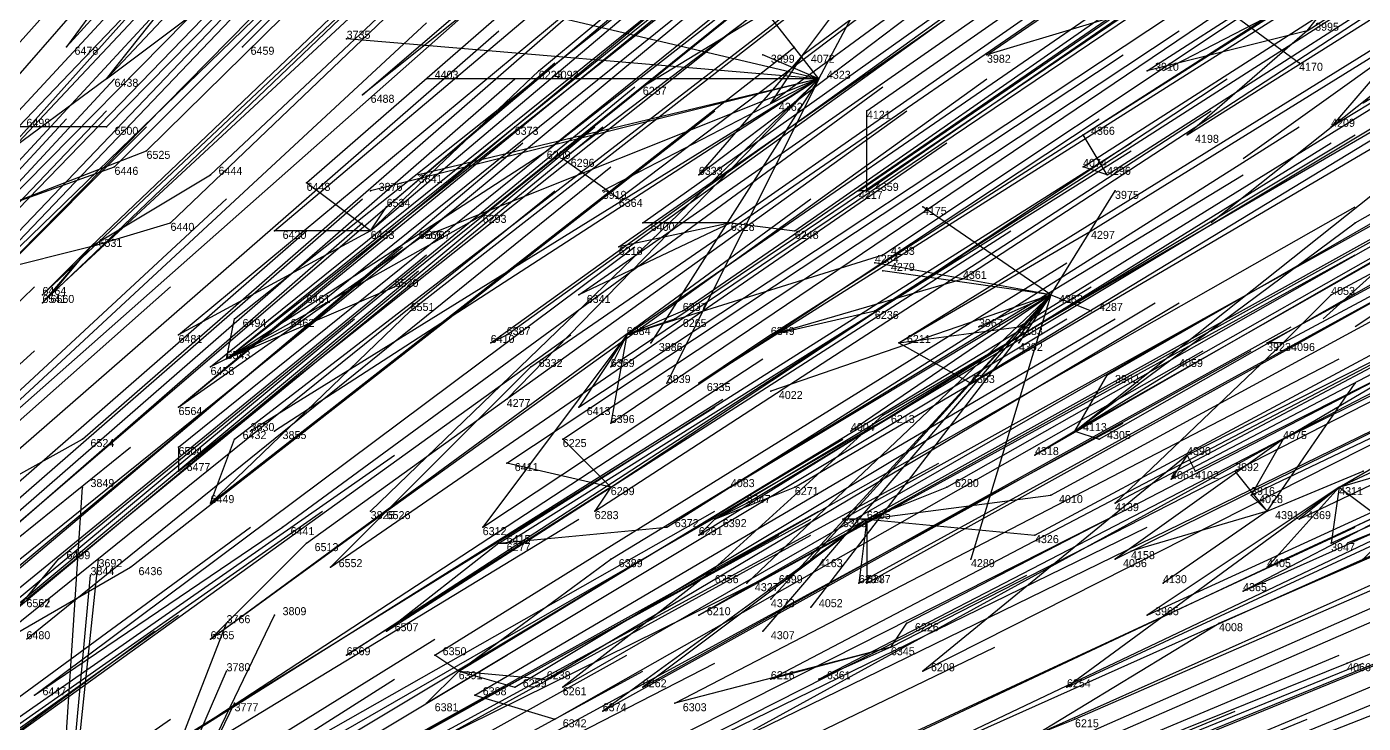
# Model space of a CAD drawing. Extents: x -0.5 to 0.59, y -0.5 to 0.59.
# Drawn here: x 0.208 to 0.375, y 0.1485 to 0.2355 of the extents above; entities that cross this region are included whole.
import ezdxf

# ---------------------------------------------------------------- set-up
doc = ezdxf.new("R2010")
doc.units = 0
for name, color, linetype in [('Facilities', 3, 'CONTINUOUS'), ('Facilities_lines', 3, 'CONTINUOUS'), ('Normals', 1, 'CONTINUOUS'), ('Source_points', 5, 'CONTINUOUS'), ('Text', 3, 'CONTINUOUS')]:
    doc.layers.add(name, color=color, linetype=linetype)

msp = doc.modelspace()

# ---------------------------------------------------------------- linework, layer by layer
at = {"layer": 'Facilities', "color": 3}
for p in [(0.368, 0.235, -1.092), (0.235, 0.233, -0.828), (0.305, 0.232, -0.958), (0.218, 0.229, -0.79), (0.307, 0.229, -1.25), (0.218, 0.223, -0.78), (0.343, 0.217, -1.014), (0.282, 0.214, -0.885), (0.313, 0.215, -0.95), (0.296, 0.211, -0.908), (0.251, 0.21, -0.817), (0.216, 0.208, -0.751), (0.336, 0.202, -1.25), (0.266, 0.196, -0.826), (0.283, 0.197, -0.862), (0.301, 0.197, -0.899), (0.317, 0.196, -0.932), (0.365, 0.196, -1.037), (0.233, 0.194, -0.758), (0.227, 0.188, -0.735), (0.339, 0.185, -0.966), (0.365, 0.184, -1.022), (0.227, 0.183, -0.728), (0.353, 0.182, -0.993), (0.281, 0.178, -0.831), (0.372, 0.178, -1.031), (0.231, 0.176, -0.726), (0.294, 0.174, -0.854), (0.313, 0.174, -0.895), (0.363, 0.175, -1.25), (0.267, 0.171, -0.793), (0.246, 0.168, -0.745), (0.293, 0.167, -0.844), (0.231, 0.159, -0.701), (0.316, 0.158, -0.882), (0.262, 0.155, -0.761), (0.209, 0.152, -0.646), (0.264, 0.152, -0.762)]:
    msp.add_point(p, dxfattribs=at)
at = {"layer": 'Facilities_lines', "color": 3}
for p, q in [((0.218, 0.229, -0.79), (0.26, 0.282, -0.959)), ((0.28, 0.251, -0.941), (0.25, 0.227, -0.844)), ((0.307, 0.229, -1.25), (0.289, 0.252, -1.25)), ((0.395, 0.251, -1.171), (0.371, 0.223, -1.082)), ((0.4, 0.249, -1.178), (0.375, 0.226, -1.094)), ((0.224, 0.248, -0.835), (0.213, 0.233, -0.789)), ((0.307, 0.229, -1.25), (0.315, 0.244, -1.25)), ((0.307, 0.229, -1.25), (0.256, 0.241, -1.25)), ((0.358, 0.241, -1.08), (0.328, 0.232, -1.003)), ((0.352, 0.242, -1.25), (0.367, 0.231, -1.25)), ((0.303, 0.239, -0.964), (0.285, 0.228, -0.912)), ((0.305, 0.232, -0.958), (0.311, 0.24, -0.982)), ((0.368, 0.235, -1.092), (0.372, 0.24, -1.106)), ((0.218, 0.229, -0.79), (0.23, 0.238, -0.827)), ((0.307, 0.229, -1.25), (0.248, 0.234, -1.25)), ((0.368, 0.235, -1.092), (0.348, 0.23, -1.043)), ((0.368, 0.235, -1.092), (0.353, 0.222, -1.042)), ((0.305, 0.232, -0.958), (0.292, 0.217, -0.909)), ((0.307, 0.229, -1.25), (0.3, 0.232, -1.25)), ((0.305, 0.232, -0.958), (0.301, 0.226, -0.941)), ((0.218, 0.229, -0.79), (0.195, 0.212, -0.72)), ((0.307, 0.229, -1.25), (0.236, 0.185, -1.25)), ((0.307, 0.229, -1.25), (0.239, 0.185, -1.25)), ((0.251, 0.21, -0.817), (0.272, 0.23, -0.889)), ((0.307, 0.229, -1.25), (0.251, 0.175, -1.25)), ((0.307, 0.229, -1.25), (0.251, 0.215, -1.25)), ((0.307, 0.229, -1.25), (0.257, 0.209, -1.25)), ((0.307, 0.229, -1.25), (0.257, 0.217, -1.25)), ((0.307, 0.229, -1.25), (0.258, 0.229, -1.25)), ((0.307, 0.229, -1.25), (0.268, 0.189, -1.25)), ((0.307, 0.229, -1.25), (0.273, 0.229, -1.25)), ((0.307, 0.229, -1.25), (0.28, 0.215, -1.25)), ((0.307, 0.229, -1.25), (0.286, 0.196, -1.25)), ((0.307, 0.229, -1.25), (0.288, 0.191, -1.25)), ((0.313, 0.215, -0.95), (0.313, 0.225, -0.962)), ((0.218, 0.223, -0.78), (0.207, 0.223, -0.761)), ((0.227, 0.188, -0.735), (0.269, 0.223, -0.873)), ((0.343, 0.217, -1.014), (0.34, 0.222, -1.016)), ((0.205, 0.213, -0.739), (0.223, 0.22, -0.782)), ((0.233, 0.194, -0.758), (0.273, 0.22, -0.876)), ((0.282, 0.214, -0.885), (0.275, 0.219, -0.879)), ((0.205, 0.213, -0.739), (0.219, 0.218, -0.771)), ((0.343, 0.217, -1.014), (0.34, 0.218, -1.01)), ((0.216, 0.208, -0.751), (0.231, 0.217, -0.794)), ((0.251, 0.21, -0.817), (0.243, 0.216, -0.812)), ((0.339, 0.185, -0.966), (0.378, 0.216, -1.088)), ((0.313, 0.215, -0.95), (0.312, 0.215, -0.946)), ((0.336, 0.202, -1.25), (0.344, 0.215, -1.25)), ((0.251, 0.21, -0.817), (0.253, 0.213, -0.827)), ((0.336, 0.202, -1.25), (0.32, 0.213, -1.25)), ((0.216, 0.208, -0.751), (0.226, 0.211, -0.772)), ((0.233, 0.194, -0.758), (0.265, 0.212, -0.848)), ((0.296, 0.211, -0.908), (0.277, 0.202, -0.857)), ((0.296, 0.211, -0.908), (0.282, 0.208, -0.875)), ((0.296, 0.211, -0.908), (0.285, 0.211, -0.887)), ((0.296, 0.211, -0.908), (0.304, 0.21, -0.924)), ((0.339, 0.185, -0.966), (0.374, 0.211, -1.074)), ((0.251, 0.21, -0.817), (0.227, 0.197, -0.75)), ((0.227, 0.188, -0.735), (0.257, 0.209, -0.828)), ((0.251, 0.21, -0.817), (0.239, 0.21, -0.796)), ((0.317, 0.196, -0.932), (0.341, 0.21, -1.001)), ((0.216, 0.208, -0.751), (0.204, 0.205, -0.724)), ((0.216, 0.208, -0.751), (0.21, 0.202, -0.729)), ((0.216, 0.208, -0.751), (0.21, 0.201, -0.726)), ((0.216, 0.208, -0.751), (0.211, 0.202, -0.73)), ((0.283, 0.197, -0.862), (0.315, 0.207, -0.943)), ((0.336, 0.202, -1.25), (0.314, 0.206, -1.25)), ((0.301, 0.197, -0.899), (0.325, 0.204, -0.959)), ((0.336, 0.202, -1.25), (0.315, 0.205, -1.25)), ((0.233, 0.194, -0.758), (0.254, 0.203, -0.812)), ((0.233, 0.194, -0.758), (0.242, 0.201, -0.787)), ((0.336, 0.202, -1.25), (0.296, 0.178, -1.25)), ((0.336, 0.202, -1.25), (0.298, 0.166, -1.25)), ((0.336, 0.202, -1.25), (0.3, 0.16, -1.25)), ((0.336, 0.202, -1.25), (0.301, 0.19, -1.25)), ((0.336, 0.202, -1.25), (0.301, 0.164, -1.25)), ((0.336, 0.202, -1.25), (0.306, 0.163, -1.25)), ((0.336, 0.202, -1.25), (0.306, 0.169, -1.25)), ((0.336, 0.202, -1.25), (0.311, 0.185, -1.25)), ((0.336, 0.202, -1.25), (0.326, 0.169, -1.25)), ((0.336, 0.202, -1.25), (0.327, 0.198, -1.25)), ((0.336, 0.202, -1.25), (0.332, 0.196, -1.25)), ((0.336, 0.202, -1.25), (0.341, 0.2, -1.25)), ((0.365, 0.196, -1.037), (0.371, 0.202, -1.056)), ((0.231, 0.176, -0.726), (0.256, 0.2, -0.812)), ((0.233, 0.194, -0.758), (0.234, 0.199, -0.768)), ((0.283, 0.197, -0.862), (0.29, 0.2, -0.88)), ((0.283, 0.197, -0.862), (0.289, 0.199, -0.877)), ((0.301, 0.197, -0.899), (0.314, 0.2, -0.93)), ((0.233, 0.194, -0.758), (0.241, 0.198, -0.78)), ((0.317, 0.196, -0.932), (0.332, 0.198, -0.966)), ((0.283, 0.197, -0.862), (0.265, 0.173, -0.79)), ((0.266, 0.196, -0.826), (0.268, 0.197, -0.831)), ((0.283, 0.197, -0.862), (0.277, 0.188, -0.837)), ((0.283, 0.197, -0.862), (0.281, 0.193, -0.852)), ((0.283, 0.197, -0.862), (0.281, 0.186, -0.842)), ((0.301, 0.197, -0.899), (0.292, 0.191, -0.872)), ((0.317, 0.196, -0.932), (0.326, 0.191, -0.945)), ((0.365, 0.196, -1.037), (0.344, 0.176, -0.965)), ((0.365, 0.196, -1.037), (0.363, 0.196, -1.03)), ((0.233, 0.194, -0.758), (0.231, 0.193, -0.751)), ((0.365, 0.184, -1.022), (0.382, 0.194, -1.071)), ((0.246, 0.168, -0.745), (0.271, 0.193, -0.833)), ((0.339, 0.185, -0.966), (0.352, 0.193, -1.003)), ((0.339, 0.185, -0.966), (0.343, 0.192, -0.983)), ((0.363, 0.175, -1.25), (0.374, 0.191, -1.25)), ((0.372, 0.178, -1.031), (0.391, 0.189, -1.087)), ((0.293, 0.167, -0.844), (0.315, 0.187, -0.917)), ((0.197, 0.174, -0.657), (0.215, 0.184, -0.708)), ((0.231, 0.176, -0.726), (0.234, 0.184, -0.745)), ((0.281, 0.178, -0.831), (0.275, 0.184, -0.826)), ((0.365, 0.184, -1.022), (0.294, 0.145, -0.82)), ((0.339, 0.185, -0.966), (0.334, 0.182, -0.95)), ((0.339, 0.185, -0.966), (0.342, 0.184, -0.972)), ((0.365, 0.184, -1.022), (0.344, 0.169, -0.958)), ((0.365, 0.184, -1.022), (0.361, 0.177, -1.006)), ((0.372, 0.178, -1.031), (0.396, 0.185, -1.091)), ((0.227, 0.183, -0.728), (0.227, 0.18, -0.726)), ((0.281, 0.178, -0.831), (0.268, 0.181, -0.808)), ((0.353, 0.182, -0.993), (0.32, 0.155, -0.889)), ((0.353, 0.182, -0.993), (0.351, 0.179, -0.984)), ((0.353, 0.182, -0.993), (0.354, 0.18, -0.993)), ((0.363, 0.175, -1.25), (0.359, 0.18, -1.25)), ((0.363, 0.175, -1.25), (0.375, 0.18, -1.25)), ((0.21, 0.102, -1.25), (0.215, 0.178, -1.25)), ((0.281, 0.178, -0.831), (0.248, 0.157, -0.733)), ((0.281, 0.178, -0.831), (0.279, 0.175, -0.822)), ((0.294, 0.174, -0.854), (0.304, 0.178, -0.88)), ((0.313, 0.174, -0.895), (0.323, 0.178, -0.923)), ((0.372, 0.178, -1.031), (0.338, 0.153, -0.927)), ((0.372, 0.178, -1.031), (0.348, 0.162, -0.961)), ((0.372, 0.178, -1.031), (0.363, 0.168, -0.999)), ((0.372, 0.178, -1.031), (0.367, 0.174, -1.016)), ((0.372, 0.178, -1.031), (0.371, 0.171, -1.021)), ((0.372, 0.178, -1.031), (0.376, 0.175, -1.036)), ((0.294, 0.174, -0.854), (0.298, 0.176, -0.866)), ((0.313, 0.174, -0.895), (0.336, 0.177, -0.949)), ((0.383, 0.177, -1.055), (0.36, 0.165, -0.99)), ((0.363, 0.175, -1.25), (0.361, 0.177, -1.25)), ((0.383, 0.177, -1.055), (0.375, 0.169, -1.028)), ((0.231, 0.159, -0.701), (0.253, 0.175, -0.768)), ((0.313, 0.174, -0.895), (0.28, 0.15, -0.794)), ((0.313, 0.174, -0.895), (0.285, 0.153, -0.808)), ((0.313, 0.174, -0.895), (0.292, 0.162, -0.836)), ((0.294, 0.174, -0.854), (0.292, 0.172, -0.848)), ((0.313, 0.174, -0.895), (0.31, 0.174, -0.888)), ((0.313, 0.174, -0.895), (0.312, 0.166, -0.883)), ((0.313, 0.174, -0.895), (0.334, 0.172, -0.939)), ((0.313, 0.174, -0.895), (0.313, 0.166, -0.885)), ((0.363, 0.175, -1.25), (0.346, 0.17, -1.25)), ((0.363, 0.175, -1.25), (0.35, 0.166, -1.25)), ((0.209, 0.152, -0.646), (0.24, 0.173, -0.74)), ((0.267, 0.171, -0.793), (0.288, 0.173, -0.841)), ((0.231, 0.159, -0.701), (0.243, 0.171, -0.743)), ((0.267, 0.171, -0.793), (0.253, 0.16, -0.749)), ((0.267, 0.171, -0.793), (0.268, 0.171, -0.793)), ((0.202, 0.157, -0.639), (0.212, 0.169, -0.678)), ((0.21, 0.102, -1.25), (0.217, 0.169, -1.25)), ((0.262, 0.155, -0.761), (0.281, 0.169, -0.819)), ((0.202, 0.157, -0.639), (0.221, 0.168, -0.694)), ((0.21, 0.102, -1.25), (0.216, 0.167, -1.25)), ((0.226, 0.13, -0.65), (0.301, 0.167, -0.86)), ((0.293, 0.167, -0.844), (0.275, 0.153, -0.786)), ((0.21, 0.102, -1.25), (0.239, 0.162, -1.25)), ((0.21, 0.102, -1.25), (0.233, 0.161, -1.25)), ((0.316, 0.158, -0.882), (0.318, 0.161, -0.891)), ((0.334, 0.147, -0.913), (0.357, 0.161, -0.978)), ((0.262, 0.155, -0.761), (0.259, 0.157, -0.758)), ((0.316, 0.158, -0.882), (0.289, 0.151, -0.816)), ((0.316, 0.158, -0.882), (0.301, 0.154, -0.845)), ((0.316, 0.158, -0.882), (0.307, 0.154, -0.86)), ((0.286, 0.121, -0.778), (0.373, 0.156, -1.011)), ((0.21, 0.102, -1.25), (0.233, 0.155, -1.25)), ((0.262, 0.155, -0.761), (0.258, 0.151, -0.748)), ((0.262, 0.155, -0.761), (0.273, 0.154, -0.783)), ((0.262, 0.155, -0.761), (0.269, 0.153, -0.774)), ((0.264, 0.152, -0.762), (0.274, 0.149, -0.78)), ((0.21, 0.102, -1.25), (0.234, 0.151, -1.25)), ((0.334, 0.147, -0.913), (0.339, 0.149, -0.924))]:
    msp.add_line(p, q, dxfattribs=at)
at = {"layer": 'Normals', "color": 1}
for p, q in [((0.213, 0.233, -0.789), (0.276, 0.302, -0.752)), ((0.235, 0.233, -0.828), (0.301, 0.299, -0.792)), ((0.218, 0.229, -0.79), (0.282, 0.297, -0.754)), ((0.207, 0.223, -0.761), (0.271, 0.29, -0.724)), ((0.218, 0.223, -0.78), (0.283, 0.289, -0.743)), ((0.272, 0.23, -0.889), (0.343, 0.289, -0.853)), ((0.25, 0.227, -0.844), (0.32, 0.287, -0.807)), ((0.285, 0.228, -0.912), (0.357, 0.286, -0.874)), ((0.305, 0.232, -0.958), (0.379, 0.287, -0.921)), ((0.223, 0.22, -0.782), (0.289, 0.285, -0.746)), ((0.328, 0.232, -1.003), (0.404, 0.284, -0.965)), ((0.368, 0.235, -1.092), (0.446, 0.285, -1.054)), ((0.219, 0.218, -0.771), (0.284, 0.283, -0.734)), ((0.231, 0.217, -0.794), (0.299, 0.281, -0.757)), ((0.269, 0.223, -0.873), (0.34, 0.282, -0.835)), ((0.301, 0.226, -0.941), (0.376, 0.281, -0.904)), ((0.195, 0.212, -0.72), (0.258, 0.28, -0.683)), ((0.205, 0.213, -0.739), (0.27, 0.279, -0.701)), ((0.348, 0.23, -1.043), (0.426, 0.28, -1.005)), ((0.313, 0.225, -0.962), (0.389, 0.278, -0.925)), ((0.243, 0.216, -0.812), (0.313, 0.277, -0.776)), ((0.273, 0.22, -0.876), (0.346, 0.277, -0.839)), ((0.226, 0.211, -0.772), (0.293, 0.275, -0.735)), ((0.275, 0.219, -0.879), (0.349, 0.275, -0.843)), ((0.253, 0.213, -0.827), (0.324, 0.273, -0.79)), ((0.292, 0.217, -0.909), (0.366, 0.273, -0.872)), ((0.375, 0.226, -1.094), (0.455, 0.273, -1.057)), ((0.216, 0.208, -0.751), (0.283, 0.272, -0.714)), ((0.34, 0.222, -1.016), (0.419, 0.272, -0.98)), ((0.353, 0.222, -1.042), (0.431, 0.271, -1.005)), ((0.371, 0.223, -1.082), (0.45, 0.271, -1.044)), ((0.204, 0.205, -0.724), (0.271, 0.27, -0.686)), ((0.239, 0.21, -0.796), (0.31, 0.27, -0.76)), ((0.251, 0.21, -0.817), (0.322, 0.27, -0.78)), ((0.265, 0.212, -0.848), (0.337, 0.27, -0.811)), ((0.282, 0.214, -0.885), (0.356, 0.27, -0.848)), ((0.257, 0.209, -0.828), (0.328, 0.268, -0.79)), ((0.313, 0.215, -0.95), (0.39, 0.268, -0.913)), ((0.34, 0.218, -1.01), (0.418, 0.268, -0.973)), ((0.21, 0.202, -0.729), (0.278, 0.266, -0.691)), ((0.312, 0.215, -0.946), (0.388, 0.267, -0.91)), ((0.343, 0.217, -1.014), (0.421, 0.267, -0.977)), ((0.177, 0.195, -0.659), (0.238, 0.265, -0.62)), ((0.184, 0.196, -0.673), (0.246, 0.265, -0.634)), ((0.199, 0.199, -0.704), (0.264, 0.265, -0.667)), ((0.21, 0.201, -0.726), (0.277, 0.265, -0.689)), ((0.211, 0.202, -0.73), (0.279, 0.265, -0.692)), ((0.285, 0.211, -0.887), (0.361, 0.265, -0.85)), ((0.296, 0.211, -0.908), (0.372, 0.264, -0.871)), ((0.186, 0.196, -0.674), (0.248, 0.263, -0.635)), ((0.304, 0.21, -0.924), (0.38, 0.263, -0.887)), ((0.254, 0.203, -0.812), (0.326, 0.261, -0.775)), ((0.282, 0.208, -0.875), (0.358, 0.261, -0.838)), ((0.168, 0.19, -0.635), (0.23, 0.259, -0.598)), ((0.192, 0.193, -0.68), (0.256, 0.26, -0.642)), ((0.242, 0.201, -0.787), (0.315, 0.259, -0.75)), ((0.315, 0.207, -0.943), (0.393, 0.259, -0.906)), ((0.341, 0.21, -1.001), (0.42, 0.259, -0.964)), ((0.188, 0.19, -0.668), (0.251, 0.256, -0.629)), ((0.227, 0.197, -0.75), (0.298, 0.256, -0.714)), ((0.234, 0.199, -0.768), (0.307, 0.257, -0.731)), ((0.241, 0.198, -0.78), (0.313, 0.256, -0.743)), ((0.256, 0.2, -0.812), (0.329, 0.257, -0.774)), ((0.374, 0.211, -1.074), (0.455, 0.257, -1.037)), ((0.277, 0.202, -0.857), (0.353, 0.255, -0.82)), ((0.325, 0.204, -0.959), (0.403, 0.255, -0.922)), ((0.174, 0.186, -0.637), (0.237, 0.253, -0.598)), ((0.182, 0.187, -0.652), (0.246, 0.253, -0.613)), ((0.29, 0.2, -0.88), (0.367, 0.253, -0.844)), ((0.231, 0.193, -0.751), (0.303, 0.251, -0.714)), ((0.233, 0.194, -0.758), (0.305, 0.252, -0.721)), ((0.268, 0.197, -0.831), (0.343, 0.251, -0.793)), ((0.289, 0.199, -0.877), (0.366, 0.251, -0.841)), ((0.266, 0.196, -0.826), (0.341, 0.25, -0.787)), ((0.283, 0.197, -0.862), (0.36, 0.25, -0.826)), ((0.314, 0.2, -0.93), (0.392, 0.25, -0.893)), ((0.402, 0.249, -1.25), (0.36, 0.219, -1.165)), ((0.205, 0.186, -0.691), (0.274, 0.247, -0.653)), ((0.227, 0.188, -0.735), (0.298, 0.246, -0.698)), ((0.271, 0.193, -0.833), (0.348, 0.246, -0.795)), ((0.301, 0.197, -0.899), (0.379, 0.247, -0.862)), ((0.332, 0.198, -0.966), (0.411, 0.247, -0.929)), ((0.381, 0.246, -1.25), (0.35, 0.23, -1.156)), ((0.371, 0.202, -1.056), (0.453, 0.246, -1.019)), ((0.215, 0.184, -0.708), (0.285, 0.245, -0.67)), ((0.281, 0.193, -0.852), (0.358, 0.245, -0.814)), ((0.317, 0.196, -0.932), (0.396, 0.245, -0.895)), ((0.227, 0.183, -0.728), (0.299, 0.241, -0.69)), ((0.234, 0.184, -0.745), (0.308, 0.241, -0.708)), ((0.292, 0.191, -0.872), (0.371, 0.241, -0.836)), ((0.277, 0.188, -0.837), (0.354, 0.239, -0.8)), ((0.326, 0.191, -0.945), (0.405, 0.239, -0.907)), ((0.352, 0.193, -1.003), (0.433, 0.239, -0.967)), ((0.363, 0.196, -1.03), (0.444, 0.24, -0.993)), ((0.365, 0.196, -1.037), (0.447, 0.24, -1)), ((0.227, 0.18, -0.726), (0.3, 0.238, -0.687)), ((0.281, 0.186, -0.842), (0.358, 0.238, -0.805)), ((0.343, 0.192, -0.983), (0.423, 0.238, -0.945)), ((0.39, 0.238, -1.25), (0.356, 0.211, -1.16)), ((0.19, 0.173, -0.642), (0.258, 0.236, -0.605)), ((0.197, 0.174, -0.657), (0.267, 0.235, -0.62)), ((0.248, 0.234, -1.25), (0.248, 0.234, -1.15)), ((0.275, 0.184, -0.826), (0.352, 0.235, -0.788)), ((0.315, 0.187, -0.917), (0.396, 0.234, -0.879)), ((0.231, 0.176, -0.726), (0.304, 0.233, -0.688)), ((0.204, 0.171, -0.664), (0.274, 0.231, -0.627)), ((0.268, 0.181, -0.808), (0.345, 0.232, -0.77)), ((0.3, 0.232, -1.25), (0.3, 0.232, -1.15)), ((0.339, 0.185, -0.966), (0.42, 0.231, -0.929)), ((0.367, 0.231, -1.25), (0.367, 0.231, -1.15)), ((0.156, 0.161, -0.56), (0.219, 0.229, -0.524)), ((0.199, 0.168, -0.65), (0.269, 0.229, -0.614)), ((0.253, 0.175, -0.768), (0.328, 0.229, -0.731)), ((0.258, 0.229, -1.25), (0.258, 0.229, -1.15)), ((0.273, 0.229, -1.25), (0.273, 0.229, -1.15)), ((0.281, 0.178, -0.831), (0.358, 0.229, -0.793)), ((0.307, 0.229, -1.25), (0.307, 0.229, -1.15)), ((0.342, 0.184, -0.972), (0.423, 0.23, -0.935)), ((0.212, 0.169, -0.678), (0.284, 0.228, -0.641)), ((0.24, 0.173, -0.74), (0.315, 0.228, -0.702)), ((0.334, 0.182, -0.95), (0.414, 0.228, -0.913)), ((0.401, 0.227, -1.25), (0.37, 0.199, -1.159)), ((0.416, 0.226, -1.25), (0.374, 0.198, -1.164)), ((0.15, 0.156, -0.54), (0.213, 0.224, -0.502)), ((0.154, 0.158, -0.551), (0.218, 0.225, -0.514)), ((0.221, 0.168, -0.694), (0.294, 0.225, -0.657)), ((0.243, 0.171, -0.743), (0.318, 0.225, -0.705)), ((0.265, 0.173, -0.79), (0.342, 0.224, -0.753)), ((0.279, 0.175, -0.822), (0.356, 0.225, -0.784)), ((0.298, 0.176, -0.866), (0.378, 0.224, -0.829)), ((0.304, 0.178, -0.88), (0.384, 0.225, -0.844)), ((0.323, 0.178, -0.923), (0.404, 0.224, -0.886)), ((0.353, 0.182, -0.993), (0.436, 0.224, -0.955)), ((0.365, 0.184, -1.022), (0.448, 0.225, -0.985)), ((0.157, 0.157, -0.555), (0.223, 0.223, -0.519)), ((0.207, 0.163, -0.659), (0.279, 0.223, -0.623)), ((0.208, 0.164, -0.662), (0.28, 0.223, -0.625)), ((0.288, 0.173, -0.841), (0.367, 0.223, -0.804)), ((0.199, 0.161, -0.639), (0.27, 0.221, -0.602)), ((0.246, 0.168, -0.745), (0.323, 0.221, -0.708)), ((0.267, 0.171, -0.793), (0.346, 0.221, -0.756)), ((0.292, 0.172, -0.848), (0.371, 0.221, -0.811)), ((0.294, 0.174, -0.854), (0.374, 0.222, -0.818)), ((0.336, 0.177, -0.949), (0.417, 0.221, -0.912)), ((0.351, 0.179, -0.984), (0.433, 0.222, -0.947)), ((0.354, 0.18, -0.993), (0.437, 0.222, -0.955)), ((0.268, 0.171, -0.793), (0.346, 0.22, -0.756)), ((0.31, 0.174, -0.888), (0.391, 0.219, -0.851)), ((0.313, 0.174, -0.895), (0.394, 0.219, -0.858)), ((0.344, 0.176, -0.965), (0.425, 0.219, -0.927)), ((0.208, 0.159, -0.655), (0.281, 0.218, -0.619)), ((0.257, 0.217, -1.25), (0.257, 0.217, -1.15)), ((0.281, 0.169, -0.819), (0.36, 0.217, -0.782)), ((0.334, 0.172, -0.939), (0.416, 0.216, -0.902)), ((0.361, 0.177, -1.006), (0.445, 0.217, -0.969)), ((0.372, 0.178, -1.031), (0.456, 0.217, -0.993)), ((0.165, 0.151, -0.559), (0.233, 0.214, -0.522)), ((0.18, 0.153, -0.591), (0.25, 0.214, -0.554)), ((0.191, 0.156, -0.617), (0.263, 0.214, -0.579)), ((0.202, 0.157, -0.639), (0.274, 0.215, -0.602)), ((0.231, 0.159, -0.701), (0.306, 0.214, -0.664)), ((0.251, 0.215, -1.25), (0.251, 0.215, -1.15)), ((0.28, 0.215, -1.25), (0.28, 0.215, -1.15)), ((0.344, 0.215, -1.25), (0.344, 0.215, -1.15)), ((0.367, 0.174, -1.016), (0.451, 0.214, -0.979)), ((0.293, 0.167, -0.844), (0.374, 0.213, -0.806)), ((0.32, 0.213, -1.25), (0.32, 0.213, -1.15)), ((0.18, 0.15, -0.587), (0.25, 0.211, -0.548)), ((0.301, 0.167, -0.86), (0.382, 0.212, -0.824)), ((0.312, 0.166, -0.883), (0.394, 0.211, -0.847)), ((0.313, 0.166, -0.885), (0.394, 0.211, -0.849)), ((0.173, 0.149, -0.57), (0.243, 0.21, -0.533)), ((0.253, 0.16, -0.749), (0.331, 0.21, -0.711)), ((0.257, 0.209, -1.25), (0.257, 0.209, -1.15)), ((0.344, 0.169, -0.958), (0.427, 0.21, -0.921)), ((0.371, 0.171, -1.021), (0.455, 0.209, -0.984)), ((0.184, 0.149, -0.592), (0.255, 0.208, -0.554)), ((0.209, 0.152, -0.646), (0.284, 0.208, -0.61)), ((0.187, 0.149, -0.597), (0.258, 0.207, -0.558)), ((0.248, 0.157, -0.733), (0.325, 0.207, -0.695)), ((0.259, 0.157, -0.758), (0.338, 0.206, -0.72)), ((0.292, 0.162, -0.836), (0.374, 0.207, -0.799)), ((0.314, 0.206, -1.25), (0.314, 0.206, -1.15)), ((0.363, 0.168, -0.999), (0.447, 0.207, -0.962)), ((0.375, 0.169, -1.028), (0.46, 0.207, -0.991)), ((0.186, 0.146, -0.591), (0.257, 0.205, -0.552)), ((0.315, 0.205, -1.25), (0.315, 0.205, -1.15)), ((0.318, 0.161, -0.891), (0.401, 0.204, -0.854)), ((0.142, 0.138, -0.496), (0.209, 0.203, -0.459)), ((0.157, 0.142, -0.528), (0.226, 0.203, -0.49)), ((0.262, 0.155, -0.761), (0.341, 0.203, -0.723)), ((0.36, 0.165, -0.99), (0.445, 0.203, -0.953)), ((0.269, 0.153, -0.774), (0.349, 0.201, -0.736)), ((0.273, 0.154, -0.783), (0.352, 0.201, -0.745)), ((0.336, 0.202, -1.25), (0.336, 0.202, -1.15)), ((0.348, 0.162, -0.961), (0.433, 0.201, -0.923)), ((0.178, 0.14, -0.567), (0.249, 0.199, -0.529)), ((0.258, 0.151, -0.748), (0.338, 0.199, -0.71)), ((0.264, 0.152, -0.762), (0.344, 0.199, -0.723)), ((0.275, 0.153, -0.786), (0.355, 0.199, -0.748)), ((0.316, 0.158, -0.882), (0.398, 0.2, -0.845)), ((0.341, 0.2, -1.25), (0.341, 0.2, -1.15)), ((0.285, 0.153, -0.808), (0.366, 0.198, -0.771)), ((0.327, 0.198, -1.25), (0.327, 0.198, -1.15)), ((0.357, 0.161, -0.978), (0.442, 0.198, -0.941)), ((0.201, 0.143, -0.617), (0.276, 0.197, -0.579)), ((0.201, 0.143, -0.616), (0.276, 0.197, -0.578)), ((0.286, 0.196, -1.25), (0.286, 0.196, -1.15)), ((0.301, 0.154, -0.845), (0.383, 0.197, -0.808)), ((0.307, 0.154, -0.86), (0.39, 0.197, -0.823)), ((0.32, 0.155, -0.889), (0.403, 0.197, -0.852)), ((0.332, 0.196, -1.25), (0.332, 0.196, -1.15)), ((0.14, 0.133, -0.482), (0.209, 0.195, -0.445)), ((0.222, 0.143, -0.66), (0.3, 0.194, -0.624)), ((0.274, 0.149, -0.78), (0.355, 0.195, -0.743)), ((0.28, 0.15, -0.794), (0.361, 0.195, -0.757)), ((0.289, 0.151, -0.816), (0.372, 0.194, -0.779)), ((0.288, 0.191, -1.25), (0.288, 0.191, -1.15)), ((0.338, 0.153, -0.927), (0.422, 0.192, -0.89)), ((0.423, 0.191, -1.25), (0.373, 0.171, -1.166)), ((0.373, 0.156, -1.011), (0.459, 0.191, -0.973)), ((0.374, 0.191, -1.25), (0.374, 0.191, -1.15)), ((0.217, 0.14, -0.644), (0.295, 0.189, -0.607)), ((0.268, 0.189, -1.25), (0.268, 0.189, -1.15)), ((0.301, 0.19, -1.25), (0.301, 0.19, -1.15)), ((0.215, 0.139, -0.641), (0.294, 0.188, -0.604)), ((0.238, 0.142, -0.693), (0.318, 0.188, -0.655)), ((0.264, 0.142, -0.749), (0.345, 0.186, -0.711)), ((0.294, 0.145, -0.82), (0.378, 0.186, -0.783)), ((0.325, 0.147, -0.892), (0.409, 0.187, -0.854)), ((0.339, 0.149, -0.924), (0.424, 0.186, -0.888)), ((0.23, 0.136, -0.668), (0.31, 0.184, -0.632)), ((0.236, 0.185, -1.25), (0.236, 0.185, -1.15)), ((0.239, 0.185, -1.25), (0.239, 0.185, -1.15)), ((0.311, 0.185, -1.25), (0.311, 0.185, -1.15)), ((0.334, 0.147, -0.913), (0.419, 0.185, -0.876)), ((0.149, 0.125, -0.485), (0.221, 0.183, -0.448)), ((0.178, 0.129, -0.549), (0.254, 0.182, -0.512)), ((0.241, 0.137, -0.692), (0.322, 0.181, -0.654)), ((0.332, 0.142, -0.902), (0.417, 0.179, -0.864)), ((0.347, 0.144, -0.94), (0.433, 0.179, -0.903)), ((0.359, 0.18, -1.25), (0.359, 0.18, -1.15)), ((0.375, 0.18, -1.25), (0.375, 0.18, -1.15)), ((0.215, 0.178, -1.25), (0.215, 0.178, -1.15)), ((0.296, 0.178, -1.25), (0.296, 0.178, -1.15)), ((0.324, 0.14, -0.881), (0.408, 0.177, -0.843)), ((0.361, 0.177, -1.25), (0.361, 0.177, -1.15)), ((0.168, 0.121, -0.519), (0.245, 0.175, -0.483)), ((0.198, 0.126, -0.588), (0.277, 0.174, -0.549)), ((0.213, 0.129, -0.623), (0.294, 0.175, -0.586)), ((0.224, 0.129, -0.647), (0.306, 0.174, -0.61)), ((0.226, 0.13, -0.65), (0.307, 0.175, -0.613)), ((0.251, 0.175, -1.25), (0.251, 0.175, -1.15)), ((0.262, 0.133, -0.735), (0.345, 0.175, -0.697)), ((0.293, 0.135, -0.808), (0.378, 0.175, -0.771)), ((0.363, 0.175, -1.25), (0.363, 0.175, -1.15)), ((0.161, 0.118, -0.499), (0.236, 0.173, -0.463)), ((0.221, 0.127, -0.637), (0.302, 0.172, -0.6)), ((0.224, 0.127, -0.644), (0.306, 0.172, -0.607)), ((0.266, 0.133, -0.742), (0.348, 0.173, -0.704)), ((0.29, 0.134, -0.798), (0.374, 0.173, -0.762)), ((0.344, 0.137, -0.926), (0.431, 0.171, -0.889)), ((0.217, 0.169, -1.25), (0.217, 0.169, -1.15)), ((0.29, 0.131, -0.796), (0.375, 0.169, -0.759)), ((0.306, 0.169, -1.25), (0.306, 0.169, -1.15)), ((0.326, 0.169, -1.25), (0.326, 0.169, -1.15)), ((0.328, 0.133, -0.885), (0.414, 0.169, -0.848)), ((0.346, 0.17, -1.25), (0.346, 0.17, -1.15)), ((0.216, 0.167, -1.25), (0.216, 0.167, -1.15)), ((0.25, 0.125, -0.699), (0.333, 0.167, -0.662)), ((0.298, 0.166, -1.25), (0.298, 0.166, -1.15)), ((0.35, 0.166, -1.25), (0.35, 0.166, -1.15)), ((0.301, 0.164, -1.25), (0.301, 0.164, -1.15)), ((0.323, 0.129, -0.869), (0.408, 0.164, -0.831)), ((0.151, 0.108, -0.465), (0.227, 0.162, -0.427)), ((0.239, 0.162, -1.25), (0.239, 0.162, -1.15)), ((0.306, 0.163, -1.25), (0.306, 0.163, -1.15)), ((0.233, 0.161, -1.25), (0.233, 0.161, -1.15)), ((0.149, 0.105, -0.456), (0.224, 0.16, -0.419)), ((0.18, 0.11, -0.528), (0.259, 0.159, -0.491)), ((0.3, 0.16, -1.25), (0.3, 0.16, -1.15)), ((0.188, 0.109, -0.544), (0.268, 0.157, -0.508)), ((0.202, 0.112, -0.578), (0.283, 0.157, -0.54)), ((0.246, 0.118, -0.682), (0.329, 0.158, -0.644)), ((0.286, 0.121, -0.778), (0.372, 0.157, -0.741)), ((0.296, 0.123, -0.8), (0.382, 0.158, -0.763)), ((0.212, 0.114, -0.601), (0.294, 0.156, -0.564)), ((0.289, 0.121, -0.783), (0.375, 0.156, -0.746)), ((0.175, 0.104, -0.509), (0.254, 0.154, -0.474)), ((0.204, 0.111, -0.58), (0.285, 0.155, -0.542)), ((0.233, 0.155, -1.25), (0.233, 0.155, -1.15)), ((0.234, 0.151, -1.25), (0.234, 0.151, -1.15)), ((0.149, 0.096, -0.444), (0.226, 0.149, -0.408)), ((0.274, 0.115, -0.742), (0.359, 0.15, -0.704)), ((0.282, 0.114, -0.761), (0.368, 0.149, -0.723))]:
    msp.add_line(p, q, dxfattribs=at)
at = {"layer": 'Source_points', "color": 5}
for p in [(0.248, 0.234, -1.25), (0.213, 0.233, -0.789), (0.3, 0.232, -1.25), (0.328, 0.232, -1.003), (0.367, 0.231, -1.25), (0.258, 0.229, -1.25), (0.272, 0.23, -0.889), (0.273, 0.229, -1.25), (0.348, 0.23, -1.043), (0.285, 0.228, -0.912), (0.25, 0.227, -0.844), (0.301, 0.226, -0.941), (0.375, 0.226, -1.094), (0.313, 0.225, -0.962), (0.269, 0.223, -0.873), (0.371, 0.223, -1.082), (0.34, 0.222, -1.016), (0.353, 0.222, -1.042), (0.223, 0.22, -0.782), (0.273, 0.22, -0.876), (0.275, 0.219, -0.879), (0.219, 0.218, -0.771), (0.34, 0.218, -1.01), (0.231, 0.217, -0.794), (0.243, 0.216, -0.812), (0.257, 0.217, -1.25), (0.292, 0.217, -0.909), (0.251, 0.215, -1.25), (0.28, 0.215, -1.25), (0.312, 0.215, -0.946), (0.344, 0.215, -1.25), (0.253, 0.213, -0.827), (0.32, 0.213, -1.25), (0.226, 0.211, -0.772), (0.265, 0.212, -0.848), (0.285, 0.211, -0.887), (0.374, 0.211, -1.074), (0.239, 0.21, -0.796), (0.257, 0.209, -1.25), (0.257, 0.209, -0.828), (0.304, 0.21, -0.924), (0.341, 0.21, -1.001), (0.282, 0.208, -0.875), (0.314, 0.206, -1.25), (0.315, 0.207, -0.943), (0.315, 0.205, -1.25), (0.325, 0.204, -0.959), (0.254, 0.203, -0.812), (0.21, 0.202, -0.729), (0.21, 0.201, -0.726), (0.211, 0.202, -0.73), (0.242, 0.201, -0.787), (0.277, 0.202, -0.857), (0.371, 0.202, -1.056), (0.234, 0.199, -0.768), (0.256, 0.2, -0.812), (0.289, 0.199, -0.877), (0.29, 0.2, -0.88), (0.314, 0.2, -0.93), (0.341, 0.2, -1.25), (0.241, 0.198, -0.78), (0.327, 0.198, -1.25), (0.332, 0.198, -0.966), (0.227, 0.197, -0.75), (0.268, 0.197, -0.831), (0.286, 0.196, -1.25), (0.332, 0.196, -1.25), (0.363, 0.196, -1.03), (0.231, 0.193, -0.751), (0.271, 0.193, -0.833), (0.281, 0.193, -0.852), (0.352, 0.193, -1.003), (0.288, 0.191, -1.25), (0.292, 0.191, -0.872), (0.326, 0.191, -0.945), (0.343, 0.192, -0.983), (0.374, 0.191, -1.25), (0.268, 0.189, -1.25), (0.301, 0.19, -1.25), (0.277, 0.188, -0.837), (0.281, 0.186, -0.842), (0.315, 0.187, -0.917), (0.215, 0.184, -0.708), (0.234, 0.184, -0.745), (0.236, 0.185, -1.25), (0.239, 0.185, -1.25), (0.275, 0.184, -0.826), (0.311, 0.185, -1.25), (0.342, 0.184, -0.972), (0.268, 0.181, -0.808), (0.334, 0.182, -0.95), (0.227, 0.18, -0.726), (0.351, 0.179, -0.984), (0.354, 0.18, -0.993), (0.359, 0.18, -1.25), (0.375, 0.18, -1.25), (0.215, 0.178, -1.25), (0.296, 0.178, -1.25), (0.304, 0.178, -0.88), (0.323, 0.178, -0.923), (0.298, 0.176, -0.866), (0.336, 0.177, -0.949), (0.344, 0.176, -0.965), (0.361, 0.177, -1.006), (0.361, 0.177, -1.25), (0.251, 0.175, -1.25), (0.253, 0.175, -0.768), (0.279, 0.175, -0.822), (0.31, 0.174, -0.888), (0.367, 0.174, -1.016), (0.24, 0.173, -0.74), (0.265, 0.173, -0.79), (0.288, 0.173, -0.841), (0.292, 0.172, -0.848), (0.334, 0.172, -0.939), (0.243, 0.171, -0.743), (0.268, 0.171, -0.793), (0.371, 0.171, -1.021), (0.212, 0.169, -0.678), (0.217, 0.169, -1.25), (0.281, 0.169, -0.819), (0.306, 0.169, -1.25), (0.326, 0.169, -1.25), (0.344, 0.169, -0.958), (0.346, 0.17, -1.25), (0.375, 0.169, -1.028), (0.216, 0.167, -1.25), (0.221, 0.168, -0.694), (0.301, 0.167, -0.86), (0.363, 0.168, -0.999), (0.298, 0.166, -1.25), (0.312, 0.166, -0.883), (0.313, 0.166, -0.885), (0.35, 0.166, -1.25), (0.301, 0.164, -1.25), (0.36, 0.165, -0.99), (0.239, 0.162, -1.25), (0.292, 0.162, -0.836), (0.306, 0.163, -1.25), (0.348, 0.162, -0.961), (0.233, 0.161, -1.25), (0.318, 0.161, -0.891), (0.357, 0.161, -0.978), (0.253, 0.16, -0.749), (0.3, 0.16, -1.25), (0.248, 0.157, -0.733), (0.259, 0.157, -0.758), (0.373, 0.156, -1.011), (0.233, 0.155, -1.25), (0.273, 0.154, -0.783), (0.301, 0.154, -0.845), (0.307, 0.154, -0.86), (0.32, 0.155, -0.889), (0.269, 0.153, -0.774), (0.275, 0.153, -0.786), (0.285, 0.153, -0.808), (0.338, 0.153, -0.927), (0.234, 0.151, -1.25), (0.258, 0.151, -0.748), (0.289, 0.151, -0.816), (0.274, 0.149, -0.78), (0.28, 0.15, -0.794), (0.339, 0.149, -0.924)]:
    msp.add_point(p, dxfattribs=at)

# ---------------------------------------------------------------- texts
at = {"layer": 'Text', "color": 3}
for s, p in [('3995', (0.369, 0.235, -1.092)), ('3735', (0.248, 0.234, -1.25)), ('6478', (0.214, 0.232, -0.789)), ('6459', (0.236, 0.232, -0.828)), ('3999', (0.301, 0.231, -1.25)), ('4072', (0.306, 0.231, -0.958)), ('3982', (0.328, 0.231, -1.003)), ('3910', (0.349, 0.23, -1.043)), ('4170', (0.367, 0.23, -1.25)), ('6438', (0.219, 0.228, -0.79)), ('4403', (0.259, 0.229, -1.25)), ('6223', (0.272, 0.229, -0.889)), ('4092', (0.274, 0.229, -1.25)), ('4323', (0.308, 0.229, -1.25)), ('6287', (0.285, 0.227, -0.912)), ('6488', (0.251, 0.226, -0.844)), ('4362', (0.302, 0.225, -0.941)), ('6498', (0.208, 0.223, -0.761)), ('4121', (0.313, 0.224, -0.962)), ('4209', (0.371, 0.223, -1.082)), ('6500', (0.219, 0.222, -0.78)), ('6373', (0.269, 0.222, -0.873)), ('4366', (0.341, 0.222, -1.016)), ('4198', (0.354, 0.221, -1.042)), ('6525', (0.223, 0.219, -0.782)), ('6209', (0.273, 0.219, -0.876)), ('6296', (0.276, 0.218, -0.879)), ('4074', (0.34, 0.218, -1.01)), ('6446', (0.219, 0.217, -0.771)), ('6444', (0.232, 0.217, -0.794)), ('6333', (0.292, 0.217, -0.909)), ('4296', (0.343, 0.217, -1.014)), ('6448', (0.243, 0.215, -0.812)), ('3876', (0.252, 0.215, -1.25)), ('3841', (0.257, 0.216, -1.25)), ('4359', (0.314, 0.215, -0.95)), ('6534', (0.253, 0.213, -0.827)), ('3919', (0.28, 0.214, -1.25)), ('6364', (0.282, 0.213, -0.885)), ('4217', (0.312, 0.214, -0.946)), ('3975', (0.344, 0.214, -1.25)), ('4175', (0.32, 0.212, -1.25)), ('6440', (0.226, 0.21, -0.772)), ('6293', (0.265, 0.211, -0.848)), ('6400', (0.286, 0.21, -0.887)), ('6328', (0.296, 0.21, -0.908)), ('6531', (0.217, 0.208, -0.751)), ('6420', (0.24, 0.209, -0.796)), ('6433', (0.251, 0.209, -0.817)), ('6566', (0.257, 0.209, -0.828)), ('3707', (0.258, 0.209, -1.25)), ('6248', (0.304, 0.209, -0.924)), ('4297', (0.341, 0.209, -1.001)), ('6218', (0.282, 0.207, -0.875)), ('4133', (0.316, 0.207, -0.943)), ('4254', (0.314, 0.206, -1.25)), ('4279', (0.316, 0.205, -1.25)), ('6520', (0.254, 0.203, -0.812)), ('4361', (0.325, 0.204, -0.959)), ('6464', (0.21, 0.202, -0.729)), ('4053', (0.371, 0.202, -1.056)), ('6541', (0.21, 0.201, -0.726)), ('6560', (0.211, 0.201, -0.73)), ('6461', (0.243, 0.201, -0.787)), ('6551', (0.256, 0.2, -0.812)), ('6341', (0.278, 0.201, -0.857)), ('6337', (0.29, 0.2, -0.88)), ('4382', (0.337, 0.201, -1.25)), ('4287', (0.342, 0.2, -1.25)), ('6494', (0.235, 0.198, -0.768)), ('6462', (0.241, 0.198, -0.78)), ('6265', (0.29, 0.198, -0.877)), ('6236', (0.314, 0.199, -0.93)), ('3967', (0.327, 0.198, -1.25)), ('6387', (0.268, 0.197, -0.831)), ('6384', (0.283, 0.197, -0.862)), ('6349', (0.301, 0.197, -0.899)), ('4183', (0.332, 0.197, -0.966)), ('6481', (0.227, 0.196, -0.75)), ('6410', (0.266, 0.196, -0.826)), ('3886', (0.287, 0.195, -1.25)), ('6211', (0.318, 0.196, -0.932)), ('4392', (0.332, 0.195, -1.25)), ('3923', (0.363, 0.195, -1.03)), ('4096', (0.366, 0.195, -1.037)), ('6543', (0.233, 0.194, -0.758)), ('6332', (0.272, 0.193, -0.833)), ('6369', (0.281, 0.193, -0.852)), ('4059', (0.352, 0.193, -1.003)), ('6458', (0.231, 0.192, -0.751)), ('3939', (0.288, 0.191, -1.25)), ('6335', (0.293, 0.19, -0.872)), ('4363', (0.326, 0.191, -0.945)), ('3962', (0.344, 0.191, -0.983)), ('4277', (0.268, 0.188, -1.25)), ('4022', (0.302, 0.189, -1.25)), ('6564', (0.227, 0.187, -0.735)), ('6413', (0.278, 0.187, -0.837)), ('3630', (0.236, 0.185, -1.25)), ('6396', (0.281, 0.186, -0.842)), ('4004', (0.311, 0.185, -1.25)), ('6213', (0.316, 0.186, -0.917)), ('4113', (0.34, 0.185, -0.966)), ('6524', (0.216, 0.183, -0.708)), ('6432', (0.235, 0.184, -0.745)), ('3855', (0.24, 0.184, -1.25)), ('6225', (0.275, 0.183, -0.826)), ('4305', (0.343, 0.184, -0.972)), ('4075', (0.365, 0.184, -1.022)), ('6504', (0.227, 0.182, -0.728)), ('4318', (0.334, 0.182, -0.95)), ('4390', (0.353, 0.182, -0.993)), ('6477', (0.228, 0.18, -0.726)), ('6411', (0.269, 0.18, -0.808)), ('3892', (0.359, 0.18, -1.25)), ('3849', (0.216, 0.178, -1.25)), ('4083', (0.296, 0.178, -1.25)), ('6280', (0.324, 0.178, -0.923)), ('4061', (0.351, 0.179, -0.984)), ('4102', (0.354, 0.179, -0.993)), ('6449', (0.231, 0.176, -0.726)), ('6299', (0.281, 0.177, -0.831)), ('6347', (0.298, 0.176, -0.866)), ('6271', (0.304, 0.177, -0.88)), ('4010', (0.337, 0.176, -0.949)), ('3916', (0.361, 0.177, -1.25)), ('4028', (0.362, 0.176, -1.006)), ('4311', (0.372, 0.177, -1.031)), ('4139', (0.344, 0.175, -0.965)), ('3825', (0.251, 0.174, -1.25)), ('6526', (0.253, 0.174, -0.768)), ('6283', (0.279, 0.174, -0.822)), ('6372', (0.289, 0.173, -0.841)), ('6392', (0.295, 0.173, -0.854)), ('6313', (0.31, 0.173, -0.888)), ('6305', (0.313, 0.174, -0.895)), ('4391', (0.364, 0.174, -1.25)), ('4369', (0.368, 0.174, -1.016)), ('6441', (0.241, 0.172, -0.74)), ('6312', (0.265, 0.172, -0.79)), ('6415', (0.268, 0.171, -0.793)), ('6291', (0.292, 0.172, -0.848)), ('4326', (0.334, 0.171, -0.939)), ('6513', (0.244, 0.17, -0.743)), ('6277', (0.268, 0.17, -0.793)), ('3947', (0.371, 0.17, -1.021)), ('6499', (0.213, 0.169, -0.678)), ('3692', (0.217, 0.168, -1.25)), ('6552', (0.247, 0.168, -0.745)), ('6389', (0.282, 0.168, -0.819)), ('4163', (0.307, 0.168, -1.25)), ('4289', (0.326, 0.168, -1.25)), ('4056', (0.345, 0.168, -0.958)), ('4158', (0.346, 0.169, -1.25)), ('4405', (0.363, 0.168, -0.999)), ('3844', (0.216, 0.167, -1.25)), ('6436', (0.222, 0.167, -0.694)), ('6356', (0.294, 0.166, -0.844)), ('6399', (0.302, 0.166, -0.86)), ('6294', (0.312, 0.166, -0.883)), ('6237', (0.313, 0.166, -0.885)), ('4130', (0.35, 0.166, -1.25)), ('4327', (0.299, 0.165, -1.25)), ('4365', (0.36, 0.165, -0.99)), ('6562', (0.208, 0.163, -0.659)), ('6557', (0.208, 0.163, -0.662)), ('4373', (0.301, 0.163, -1.25)), ('4052', (0.307, 0.163, -1.25)), ('3766', (0.233, 0.161, -1.25)), ('3809', (0.24, 0.162, -1.25)), ('6210', (0.293, 0.162, -0.836)), ('3965', (0.349, 0.162, -0.961)), ('6507', (0.254, 0.16, -0.749)), ('6226', (0.319, 0.16, -0.891)), ('4008', (0.357, 0.16, -0.978)), ('6480', (0.208, 0.159, -0.655)), ('6565', (0.231, 0.159, -0.701)), ('4307', (0.301, 0.159, -1.25)), ('6569', (0.248, 0.157, -0.733)), ('6350', (0.26, 0.157, -0.758)), ('6345', (0.316, 0.157, -0.882)), ('3780', (0.233, 0.155, -1.25)), ('6208', (0.321, 0.155, -0.889)), ('4066', (0.373, 0.155, -1.011)), ('6391', (0.262, 0.154, -0.761)), ('6259', (0.27, 0.153, -0.774)), ('6238', (0.273, 0.154, -0.783)), ('6262', (0.285, 0.153, -0.808)), ('6216', (0.301, 0.154, -0.845)), ('6361', (0.308, 0.154, -0.86)), ('6254', (0.338, 0.153, -0.927)), ('6447', (0.21, 0.152, -0.646)), ('6388', (0.265, 0.152, -0.762)), ('6261', (0.275, 0.152, -0.786)), ('3777', (0.234, 0.15, -1.25)), ('6381', (0.259, 0.15, -0.748)), ('6374', (0.28, 0.15, -0.794)), ('6303', (0.29, 0.15, -0.816)), ('6342', (0.275, 0.148, -0.78)), ('6215', (0.339, 0.148, -0.924))]:
    msp.add_text(s, height=0.001, dxfattribs=at).set_placement(p)

doc.saveas('drawing.dxf')
